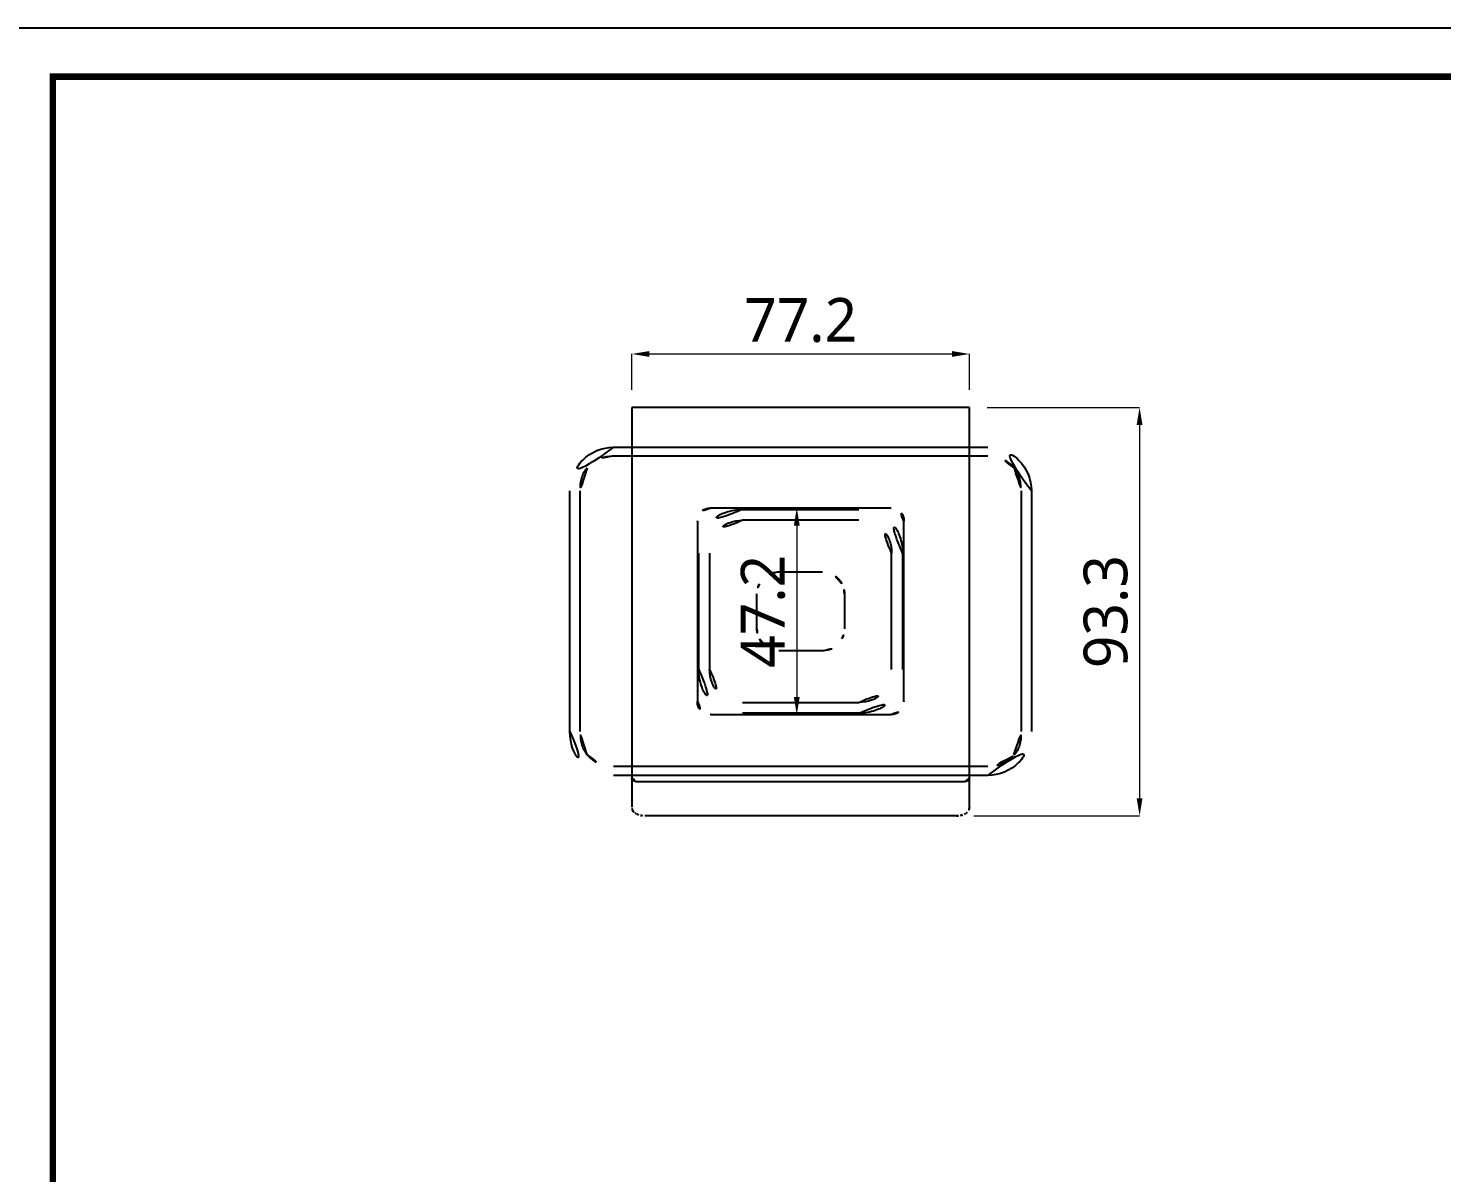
# Model space of a CAD drawing. Extents: x 16296675745 to 16296677481, y -37409619395 to -37409618123.
# Drawn here: x 16296676482.7 to 16296676805.8, y -37409618971.7 to -37409618710.2 of the extents above; entities that cross this region are included whole.
import ezdxf

# ---------------------------------------------------------------- set-up
doc = ezdxf.new("R2010")
doc.units = 0
doc.header["$LTSCALE"] = 10
doc.header["$MEASUREMENT"] = 0
doc.header["$PDMODE"] = 3
doc.header["$PDSIZE"] = -10
doc.linetypes.add('HIDDEN2', pattern=[4.762499999999999, 3.175, -1.5875])
doc.layers.get('0').update_dxf_attribs({"linetype": 'CONTINUOUS'})
doc.layers.get('DEFPOINTS').update_dxf_attribs({"linetype": 'CONTINUOUS'})
doc.layers.add('BODY', color=7, linetype='CONTINUOUS')
doc.styles.add('Daelim Dimension', font='')
doc.styles.get('Daelim Dimension').set_extended_font_data('NanumGothic')
doc.dimstyles.new('DEFAULT', dxfattribs={"dimscale": 2, "dimtxt": 2, "dimasz": 2, "dimexe": 0, "dimexo": 2, "dimgap": 1, "dimtad": 1, "dimdec": 1, "dimzin": 9, "dimdsep": 46, "dimtxsty": 'Daelim Dimension', "dimcen": 0.5, "dimclrd": 252, "dimclre": 252, "dimclrt": 3, "dimadec": 1, "dimazin": 0, "dimtfac": 1, "dimtdec": 1, "dimtix": 1, "dimtmove": 0, "dimatfit": 3, "dimfxl": 1, "dimtolj": 1, "dimtzin": 1, "dimlwd": 9, "dimlwe": 9, "dimarcsym": 0})

# ---------------------------------------------------------------- blocks, each defined once
blk = doc.blocks.new('711')
at = {"layer": 'BODY', "color": 0}
for p, q in [((1732.425123062279, 1578.242450133183), (1817.925123062278, 1578.242450133183)), ((1732.425123088329, 1576.242450133183), (1817.925123036227, 1576.242450133183)), ((1722.425123062279, 1513.242450133183), (1722.425123062278, 1568.242450133183)), ((1724.811110906303, 1513.242450133183), (1724.811110906302, 1568.242450133183)), ((1825.539135218254, 1568.242450133183), (1825.539135218253, 1513.242450133183)), ((1827.925123062278, 1568.242450133183), (1827.925123062278, 1513.242450133183)), ((1770.174029221399, 1549.742450073271), (1770.175123062129, 1549.742450133183)), ((1770.176236472793, 1549.742450133183), (1780.174009651453, 1549.742450133183)), ((1765.175123062278, 1536.742450133183), (1765.175123062278, 1544.742450133183)), ((1785.175123062278, 1544.742450133183), (1785.175123062278, 1536.742450133183)), ((1780.174009651472, 1531.742450133183), (1770.176236473084, 1531.742450133183)), ((1780.176216903085, 1531.742450193094), (1780.175123062129, 1531.742450133183)), ((1817.925123062291, 1505.242450130982), (1732.42512306228, 1505.242450132961)), ((1817.925123062277, 1503.242450133183), (1732.425123062278, 1503.242450133183))]:
    blk.add_line(p, q, dxfattribs=at)
at = {"layer": 'BODY', "color": 0, "linetype": 'HIDDEN2'}
for p, q in [((1761.875123112854, 1564.042450133183), (1788.475123062278, 1564.042450133183)), ((1788.475123062278, 1561.542450133183), (1761.875123534322, 1561.542450133183)), ((1751.875123062278, 1527.442450209047), (1751.875123062278, 1554.042450082607)), ((1754.375123062278, 1554.042449661138), (1754.375123062277, 1527.44245084125)), ((1795.975123062278, 1527.442450133183), (1795.975123062278, 1554.042450133183)), ((1798.475123062278, 1554.042450133183), (1798.475123062278, 1527.442450133183)), ((1761.875123770345, 1519.942450133183), (1788.475123062278, 1519.942450133183)), ((1788.475123062278, 1517.442450133183), (1761.875123138142, 1517.442450133183))]:
    blk.add_line(p, q, dxfattribs=at)
at = {"layer": 'BODY', "color": 0}
for centre, radius, start, end in [((1732.425123062278, 1568.242450133183), 9.999999999999773, 89.99999999999218, 180), ((1817.925123062279, 1568.242450133183), 9.999999999999488, 0, 90.00000000000391), ((1732.425290151989, 1568.241518191747), 8.000931943179914, 90.00119636596047, 138.7825902532609), ((1817.924955972563, 1568.241518191737), 8.000931943189727, 41.21740974680263, 89.9988036340135), ((1770.175099848961, 1544.742506076508), 4.999944111388822, 90.01226862537631, 152.4776139328638), ((1780.175146291175, 1544.742506000729), 4.999944132507793, 27.52238692035008, 90.00026618845605), ((1770.17520953388, 1544.742408502706), 5.000086471775537, 152.4772031688649, 179.9995229582249), ((1780.175036590656, 1544.742408502699), 5.000086471795228, 0.0004770417750573766, 27.5227968317176), ((1770.175209533869, 1536.742491763662), 5.000086471764326, 180.0004770417751, 207.5227968317608), ((1780.17503659068, 1536.742491763659), 5.000086471771104, 332.4772031687253, 359.999522958225), ((1770.17509983336, 1536.742394265607), 4.99994413247869, 207.5223869201004, 270.0002661884769), ((1780.175146275297, 1536.742394190208), 4.999944111739435, 270.0122686279653, 332.4776139307644), ((1732.425123062278, 1513.242450133182), 9.999999999999432, 180, 269.9999999999974), ((1817.925123062278, 1513.242450133183), 10, 269.9999999999961, 0), ((1732.42529008557, 1513.243382158647), 8.00093202742985, 221.2182534059329, 269.9988039231438), ((1818.675661303615, 1512.654376725758), 7.080095821967173, 313.2713326267746, 317.9565201227618)]:
    blk.add_arc(centre, radius, start, end, dxfattribs=at)
at = {"layer": 'BODY', "color": 0, "linetype": 'HIDDEN2'}
for centre, radius, start, end in [((1761.875126484602, 1554.042446710858), 10.00000342232511, 90.0000193186857, 179.9999806813077), ((1788.475123062278, 1554.042450133183), 9.999999999999886, 0, 90), ((1761.875126063135, 1554.042447132327), 7.500003000857049, 90.00001931869328, 179.9999806813077), ((1788.475123062278, 1554.042450133183), 7.499999999999773, 0, 90), ((1761.875128195765, 1527.442455266671), 10.00000513348894, 180.0000289780385, 269.9999710219699), ((1761.875127563563, 1527.442454634468), 7.500004501286234, 180.0000289780385, 269.9999710219685), ((1788.475123062278, 1527.442450133183), 9.999999999999773, 270, 0), ((1788.475123062278, 1527.442450133183), 7.499999999999886, 270, 0)]:
    blk.add_arc(centre, radius, start, end, dxfattribs=at)
at = {"layer": 'BODY', "color": 0}
for points, knots in [([(1726.406871318642, 1573.513476718311), (1726.261723137479, 1573.347957533778), (1725.988515955018, 1573.003926970441), (1725.523210600189, 1572.276982039007), (1725.097346091552, 1571.263581261426), (1724.892214721471, 1570.147855004609), (1724.819254665323, 1569.129190380183), (1724.811097644866, 1568.557533574276), (1724.811110906302, 1568.242450133183)], [0, 0, 0, 0, 0.6603857906589083, 1.316455995379486, 2.585438420813655, 3.936776621797313, 4.704241703219859, 5.650018880693432, 5.650018880693432, 5.650018880693432, 5.650018880693432]), ([(1823.943374805912, 1573.513476718314), (1824.088522987074, 1573.347957533781), (1824.361730169536, 1573.003926970445), (1824.827035524365, 1572.276982039009), (1825.252900033003, 1571.263581261428), (1825.458031403083, 1570.147855004611), (1825.530991459234, 1569.129190380183), (1825.539148479689, 1568.557533574277), (1825.539135218254, 1568.242450133183)], [0, 0, 0, 0, 0.6603857906593138, 1.316455995379725, 2.585438420814916, 3.936776621799481, 4.704241703222326, 5.650018880696629, 5.650018880696629, 5.650018880696629, 5.650018880696629]), ([(1726.406948817144, 1507.971334958146), (1726.261794913691, 1508.13685572574), (1725.988576648804, 1508.480889763008), (1725.523251143708, 1509.207842877411), (1725.0973652532, 1510.221258248183), (1724.892221137334, 1511.337004943575), (1724.81925558303, 1512.355690241035), (1724.811097636637, 1512.927359536374), (1724.811110906303, 1513.242450133183)], [0, 0, 0, 0, 0.6604007002007315, 1.316484736896269, 2.585491669947558, 3.936855553481764, 4.704336477811686, 5.650135157721184, 5.650135157721184, 5.650135157721184, 5.650135157721184]), ([(1823.93360122376, 1507.912876473266), (1824.083907074393, 1508.079469964503), (1824.359169555915, 1508.415856460686), (1824.712689725852, 1508.957754334019), (1824.998414947691, 1509.529257230673), (1825.299672650669, 1510.361874308637), (1825.464033907101, 1511.281341348084), (1825.532642493024, 1512.322775920938), (1825.539209594514, 1512.912025113749), (1825.539135218253, 1513.242450133183)], [0, 0, 0, 0, 0.6729903109511182, 1.302668047465235, 1.937348772635004, 2.587631862606503, 3.952450163382764, 4.72723402330482, 5.718883288931577, 5.718883288931577, 5.718883288931577, 5.718883288931577]), ([(1823.528742248519, 1507.499247028995), (1822.775382322709, 1506.790027879204), (1821.015113837148, 1505.64533338627), (1818.952844130474, 1505.241138113538), (1817.925123062291, 1505.242450130982)], [0.5789532265270462, 0.5789532265270462, 0.5789532265270462, 0.5789532265270462, 3.684452244167783, 6.76753426332138, 6.76753426332138, 6.76753426332138, 6.76753426332138])]:
    blk.add_open_spline(points, degree=3, knots=knots, dxfattribs=at)
blk = doc.blocks.new('*D37')
at = {"color": 5, "lineweight": 9, "ltscale": 0.5, "transparency": 16777216}
for p, q in [((16296676620.63548, -37409618792.82463), (16296676620.63548, -37409618784.61028)), ((16296676624.63548, -37409618784.61028), (16296676693.83549, -37409618784.61028)), ((16296676697.83549, -37409618792.82463), (16296676697.83549, -37409618784.61028))]:
    blk.add_line(p, q, dxfattribs=at)
at = {"color": 5, "ltscale": 0.5, "transparency": 16777216}
for points in [[(16296676624.63548, -37409618783.94361), (16296676624.63548, -37409618785.27694), (16296676620.63548, -37409618784.61028)], [(16296676693.83549, -37409618783.94361), (16296676693.83549, -37409618785.27694), (16296676697.83549, -37409618784.61028)]]:
    blk.add_solid(points, dxfattribs=at)
at = {"layer": 'DEFPOINTS', "color": 0, "ltscale": 0.5, "transparency": 16777216}
for p in [(16296676697.83549, -37409618784.61028), (16296676620.63548, -37409618796.82463), (16296676697.83549, -37409618796.82463)]:
    blk.add_point(p, dxfattribs=at)
at = {"color": 7, "ltscale": 0.5, "transparency": 16777216, "insert": (16296676659.23549, -37409618776.90927), "char_height": 10, "attachment_point": 5, "style": 'Daelim Dimension'}
blk.add_mtext('\\A1;77.2', dxfattribs=at)
blk = doc.blocks.new('*D38')
at = {"color": 5, "lineweight": 9, "ltscale": 0.5, "transparency": 16777216}
for p, q in [((16296676701.83549, -37409618796.82463), (16296676736.69876, -37409618796.82463)), ((16296676736.69876, -37409618800.82463), (16296676736.69876, -37409618886.15862)), ((16296676698.83549, -37409618890.15862), (16296676736.69876, -37409618890.15862))]:
    blk.add_line(p, q, dxfattribs=at)
at = {"color": 5, "ltscale": 0.5, "transparency": 16777216}
for points in [[(16296676736.03209, -37409618800.82463), (16296676737.36543, -37409618800.82463), (16296676736.69876, -37409618796.82463)], [(16296676736.03209, -37409618886.15862), (16296676737.36543, -37409618886.15862), (16296676736.69876, -37409618890.15862)]]:
    blk.add_solid(points, dxfattribs=at)
at = {"layer": 'DEFPOINTS', "color": 0, "ltscale": 0.5, "transparency": 16777216}
for p in [(16296676697.83549, -37409618796.82463), (16296676694.83549, -37409618890.15862), (16296676736.69876, -37409618890.15862)]:
    blk.add_point(p, dxfattribs=at)
at = {"color": 7, "ltscale": 0.5, "transparency": 16777216, "insert": (16296676728.99776, -37409618843.49162), "char_height": 10, "attachment_point": 5, "rotation": 90, "style": 'Daelim Dimension'}
blk.add_mtext('\\A1;93.3', dxfattribs=at)
blk = doc.blocks.new('*D39')
at = {"color": 5, "lineweight": 9, "ltscale": 0.5, "transparency": 16777216}
for p, q in [((16296676662.10385, -37409618819.82464), (16296676658.3499, -37409618819.82464)), ((16296676658.3499, -37409618823.82464), (16296676658.3499, -37409618863.02464)), ((16296676662.10385, -37409618867.02464), (16296676658.3499, -37409618867.02464))]:
    blk.add_line(p, q, dxfattribs=at)
at = {"color": 5, "ltscale": 0.5, "transparency": 16777216}
for points in [[(16296676657.68324, -37409618823.82464), (16296676659.01657, -37409618823.82464), (16296676658.3499, -37409618819.82464)], [(16296676657.68324, -37409618863.02464), (16296676659.01657, -37409618863.02464), (16296676658.3499, -37409618867.02464)]]:
    blk.add_solid(points, dxfattribs=at)
at = {"layer": 'DEFPOINTS', "color": 0, "ltscale": 0.5, "transparency": 16777216}
for p in [(16296676658.10385, -37409618819.82464), (16296676658.10385, -37409618867.02464), (16296676658.3499, -37409618867.02464)]:
    blk.add_point(p, dxfattribs=at)
at = {"color": 7, "ltscale": 0.5, "transparency": 16777216, "insert": (16296676650.64891, -37409618843.42464), "char_height": 10, "attachment_point": 5, "rotation": 90, "style": 'Daelim Dimension'}
blk.add_mtext('\\A1;47.2', dxfattribs=at)

msp = doc.modelspace()

# ---------------------------------------------------------------- linework, layer by layer
at = {"ltscale": 0.5}
msp.add_lwpolyline([(16296676477.83484, -37409619187.1771), (16296677128.83484, -37409619187.1771), (16296677128.83484, -37409618710.1771), (16296676477.83484, -37409618710.1771)], close=True, dxfattribs=at)
at = {"color": 5, "linetype": 'ByBlock', "lineweight": 200, "const_width": 1.5}
msp.add_lwpolyline([(16296676488.30303, -37409619166.75238), (16296677118.30303, -37409619166.75238), (16296677118.30303, -37409618721.25238), (16296676488.30303, -37409618721.25238)], close=True, dxfattribs=at)
at = {"layer": 'BODY'}
for p, q in [((16296676620.63548, -37409618796.82463), (16296676620.63548, -37409618876.82962)), ((16296676697.83549, -37409618796.82463), (16296676620.63548, -37409618796.82463)), ((16296676697.83549, -37409618878.37732), (16296676697.83549, -37409618796.82463)), ((16296676679.83549, -37409618819.82464), (16296676638.63548, -37409618819.82464)), ((16296676679.83549, -37409618819.82464), (16296676679.90207, -37409618819.82536)), ((16296676635.63548, -37409618822.82464), (16296676635.63621, -37409618822.75805)), ((16296676635.63548, -37409618822.82464), (16296676635.63548, -37409618864.02464)), ((16296676682.83549, -37409618864.02464), (16296676682.83549, -37409618822.82464)), ((16296676682.83549, -37409618864.02464), (16296676682.83476, -37409618864.09122)), ((16296676638.63548, -37409618867.02464), (16296676638.5689, -37409618867.02391)), ((16296676638.63548, -37409618867.02464), (16296676679.83549, -37409618867.02464)), ((16296676620.63548, -37409618876.82962), (16296676620.63548, -37409618881.44729)), ((16296676697.83549, -37409618881.44729), (16296676697.83549, -37409618878.37732)), ((16296676620.63548, -37409618881.48589), (16296676620.63548, -37409618888.15862)), ((16296676621.63548, -37409618882.31332), (16296676696.83549, -37409618882.31332)), ((16296676697.83549, -37409618888.15862), (16296676697.83549, -37409618881.48589)), ((16296676694.83549, -37409618890.15862), (16296676623.63548, -37409618890.15862))]:
    msp.add_line(p, q, dxfattribs=at)
for centre, radius, start, end in [((16296676638.63548, -37409618822.82464), 2.999999999998634, 90, 178.7282786243157), ((16296676679.83549, -37409618822.82464), 3.000000000000591, 0, 88.72817179386514), ((16296676638.63548, -37409618864.02464), 2.999999999999229, 180, 268.7281717938652), ((16296676679.83549, -37409618864.02464), 2.999999999999901, 270, 358.7282786243156), ((16296676622.61445, -37409618887.84613), 2.079881738916384, 218.7084837180408, 235.1312599737601), ((16296676695.80107, -37409618887.78358), 2.162902120080919, 305.1224091417671, 319.8117522861227), ((16296676623.04865, -37409618887.22301), 2.839363758918679, 235.1312599737601, 243.3259626164599), ((16296676623.38099, -37409618886.47387), 3.658183430799553, 243.9417681275323, 258.7491560662107), ((16296676623.62559, -37409618885.37016), 4.788464402851914, 258.4552770378916, 270.1183533496023), ((16296676694.8454, -37409618885.37054), 4.788086599110547, 269.8814280852791, 281.5451512506971), ((16296676695.09021, -37409618886.47443), 3.657581235718073, 281.2486149879851, 296.0593074673041), ((16296676695.61348, -37409618887.54447), 2.466443889584607, 296.0593074673041, 305.4909656789304)]:
    msp.add_arc(centre, radius, start, end, dxfattribs=at)
for points, weights in [([(16296676620.63548, -37409618881.44729), (16296676620.63549, -37409618882.31332), (16296676621.63548, -37409618882.31332)], [1, 0.7071067811865444, 1]), ([(16296676696.83549, -37409618882.31332), (16296676697.83549, -37409618882.31332), (16296676697.83549, -37409618881.44729)], [1, 0.707106781186509, 1])]:
    msp.add_rational_spline(points, weights, degree=2, dxfattribs=at)
for points, knots in [([(16296676620.99144, -37409618889.1468), (16296676620.88324, -37409618889.01179), (16296676620.79729, -37409618888.86079), (16296676620.67545, -37409618888.53838), (16296676620.64114, -37409618888.36951), (16296676620.63611, -37409618888.19723)], [3.000565382239574, 3.000565382239574, 3.000565382239574, 3.000565382239574, 3.608400292180722, 3.608400292180722, 4.209253946558944, 4.209253946558944, 4.209253946558944, 4.209253946558944]), ([(16296676697.83501, -37409618888.19724), (16296676697.83063, -37409618888.36977), (16296676697.79637, -37409618888.53832), (16296676697.66943, -37409618888.87412), (16296676697.57345, -37409618889.03617), (16296676697.45337, -37409618889.1793)], [0.0434404149517344, 0.0434404149517344, 0.0434404149517344, 0.0434404149517344, 0.6395483506640726, 0.6395483506640726, 1.298168039171718, 1.298168039171718, 1.298168039171718, 1.298168039171718])]:
    msp.add_open_spline(points, degree=3, knots=knots, dxfattribs=at)

# ---------------------------------------------------------------- block references
at = {"layer": 'BODY', "lineweight": 5}
msp.add_blockref('711', (16296674884.06036, -37409620384.16709), dxfattribs=at)

# ---------------------------------------------------------------- dimensions: what is measured, and where the dimension line sits
at = {"ltscale": 0.5}
dim = msp.add_linear_dim(base=(16296676697.83549, -37409618784.61028), p1=(16296676620.63548, -37409618796.82463), p2=(16296676697.83549, -37409618796.82463), dimstyle='DEFAULT', override={"dimtxt": 5, "dimclrd": 5, "dimclre": 5, "dimclrt": 7}, dxfattribs=at)
dim.commit()
dim.dimension.update_dxf_attribs({"geometry": '*D37', "text_midpoint": (16296676659.23549, -37409618776.90927)})
for base, p1, p2, picture, middle in [((16296676736.69876, -37409618890.15862), (16296676697.83549, -37409618796.82463), (16296676694.83549, -37409618890.15862), '*D38', (16296676736.69876, -37409618843.49162)), ((16296676658.3499, -37409618867.02464), (16296676658.10385, -37409618819.82464), (16296676658.10385, -37409618867.02464), '*D39', (16296676658.34991, -37409618843.42464))]:
    dim = msp.add_linear_dim(base=base, p1=p1, p2=p2, angle=90, dimstyle='DEFAULT', override={"dimtxt": 5, "dimclrd": 5, "dimclre": 5, "dimclrt": 7}, dxfattribs=at)
    dim.commit()
    dim.dimension.update_dxf_attribs({"geometry": picture, "text_midpoint": middle, "dimtype": 160})

doc.saveas('drawing.dxf')
